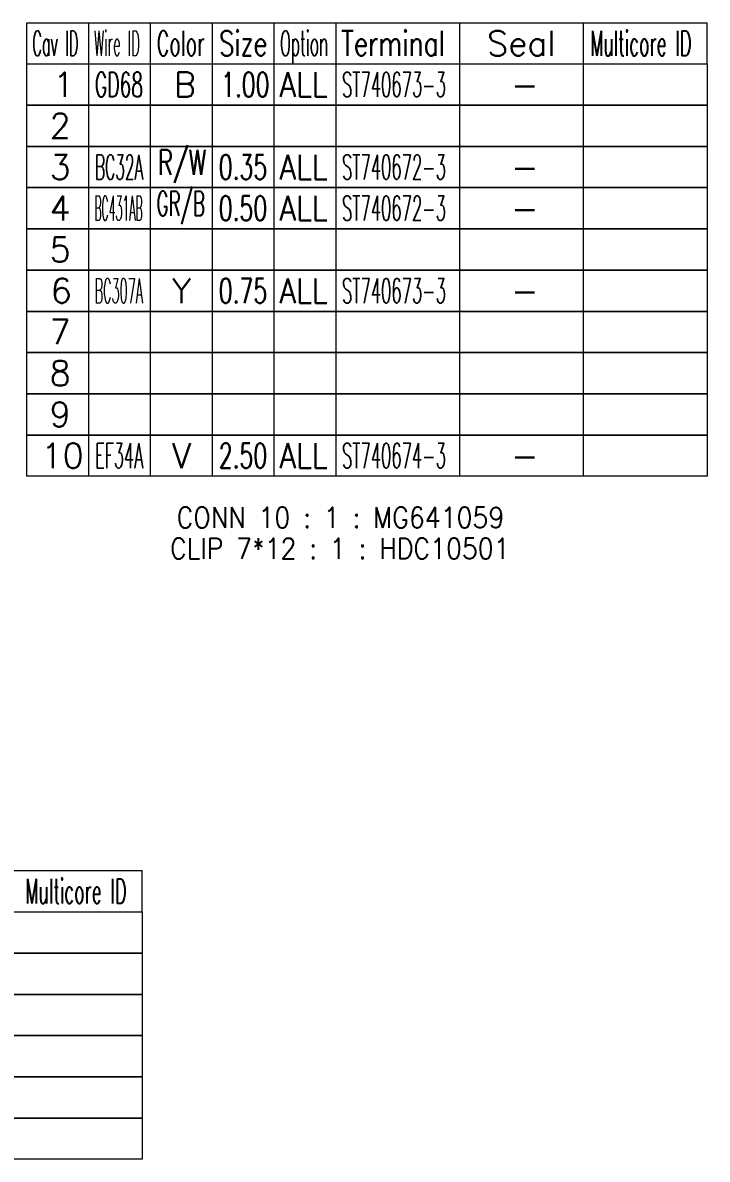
# Model space of a CAD drawing. Header units: inches. Extents: x 47316 to 59086, y 3141 to 11743.
# Drawn here: x 53766.9 to 53849.9, y 6173 to 6310.9 of the extents above; entities that cross this region are included whole.
import ezdxf

# ---------------------------------------------------------------- set-up
doc = ezdxf.new("R2010")
doc.units = ezdxf.units.IN
doc.header["$MEASUREMENT"] = 0
doc.styles.get("Standard").update_dxf_attribs({"font": ''})
doc.styles.get('Standard').set_extended_font_data('SimSun')

msp = doc.modelspace()

# ---------------------------------------------------------------- linework, layer by layer
at = {"color": 0, "linetype": 'Continuous', "lineweight": 15}
for p, q in [((53767.43, 6310.86), (53849.93, 6310.86)), ((53767.43, 6305.86), (53767.43, 6310.86)), ((53767.43, 6305.86), (53849.93, 6305.86)), ((53698.93, 6208.03), (53781.43, 6208.03)), ((53698.93, 6203.03), (53781.43, 6203.03))]:
    msp.add_line(p, q, dxfattribs=at)
at = {"color": 7, "linetype": 'Continuous', "lineweight": 15}
for p, q in [((53774.93, 6305.86), (53774.93, 6310.86)), ((53782.43, 6305.86), (53782.43, 6310.86)), ((53789.93, 6305.86), (53789.93, 6310.86)), ((53797.43, 6305.86), (53797.43, 6310.86)), ((53804.93, 6305.86), (53804.93, 6310.86)), ((53819.93, 6305.86), (53819.93, 6310.86)), ((53834.93, 6305.86), (53834.93, 6310.86)), ((53849.93, 6305.86), (53849.93, 6310.86)), ((53781.43, 6203.03), (53781.43, 6208.03))]:
    msp.add_line(p, q, dxfattribs=at)
at = {"color": 102, "linetype": 'Continuous', "lineweight": 15}
for p, q in [((53774.93, 6300.86), (53774.93, 6305.86)), ((53782.43, 6300.86), (53782.43, 6305.86)), ((53789.93, 6300.86), (53789.93, 6305.86)), ((53797.43, 6300.86), (53797.43, 6305.86)), ((53804.93, 6300.86), (53804.93, 6305.86)), ((53819.93, 6300.86), (53819.93, 6305.86)), ((53834.93, 6300.86), (53834.93, 6305.86)), ((53774.93, 6295.86), (53774.93, 6300.86)), ((53782.43, 6295.86), (53782.43, 6300.86)), ((53789.93, 6295.86), (53789.93, 6300.86)), ((53797.43, 6295.86), (53797.43, 6300.86)), ((53804.93, 6295.86), (53804.93, 6300.86)), ((53819.93, 6295.86), (53819.93, 6300.86)), ((53834.93, 6295.86), (53834.93, 6300.86)), ((53774.93, 6290.86), (53774.93, 6295.86)), ((53782.43, 6290.86), (53782.43, 6295.86)), ((53789.93, 6290.86), (53789.93, 6295.86)), ((53797.43, 6290.86), (53797.43, 6295.86)), ((53804.93, 6290.86), (53804.93, 6295.86)), ((53819.93, 6290.86), (53819.93, 6295.86)), ((53834.93, 6290.86), (53834.93, 6295.86)), ((53774.93, 6285.86), (53774.93, 6290.86)), ((53782.43, 6285.86), (53782.43, 6290.86)), ((53789.93, 6285.86), (53789.93, 6290.86)), ((53797.43, 6285.86), (53797.43, 6290.86)), ((53804.93, 6285.86), (53804.93, 6290.86)), ((53819.93, 6285.86), (53819.93, 6290.86)), ((53834.93, 6285.86), (53834.93, 6290.86)), ((53774.93, 6280.86), (53774.93, 6285.86)), ((53782.43, 6280.86), (53782.43, 6285.86)), ((53789.93, 6280.86), (53789.93, 6285.86)), ((53797.43, 6280.86), (53797.43, 6285.86)), ((53804.93, 6280.86), (53804.93, 6285.86)), ((53819.93, 6280.86), (53819.93, 6285.86)), ((53834.93, 6280.86), (53834.93, 6285.86)), ((53774.93, 6275.86), (53774.93, 6280.86)), ((53782.43, 6275.86), (53782.43, 6280.86)), ((53789.93, 6275.86), (53789.93, 6280.86)), ((53797.43, 6275.86), (53797.43, 6280.86)), ((53804.93, 6275.86), (53804.93, 6280.86)), ((53819.93, 6275.86), (53819.93, 6280.86)), ((53834.93, 6275.86), (53834.93, 6280.86)), ((53774.93, 6270.86), (53774.93, 6275.86)), ((53782.43, 6270.86), (53782.43, 6275.86)), ((53789.93, 6270.86), (53789.93, 6275.86)), ((53797.43, 6270.86), (53797.43, 6275.86)), ((53804.93, 6270.86), (53804.93, 6275.86)), ((53819.93, 6270.86), (53819.93, 6275.86)), ((53834.93, 6270.86), (53834.93, 6275.86)), ((53774.93, 6265.86), (53774.93, 6270.86)), ((53782.43, 6265.86), (53782.43, 6270.86)), ((53789.93, 6265.86), (53789.93, 6270.86)), ((53797.43, 6265.86), (53797.43, 6270.86)), ((53804.93, 6265.86), (53804.93, 6270.86)), ((53819.93, 6265.86), (53819.93, 6270.86)), ((53834.93, 6265.86), (53834.93, 6270.86)), ((53774.93, 6260.86), (53774.93, 6265.86)), ((53782.43, 6260.86), (53782.43, 6265.86)), ((53789.93, 6260.86), (53789.93, 6265.86)), ((53797.43, 6260.86), (53797.43, 6265.86)), ((53804.93, 6260.86), (53804.93, 6265.86)), ((53819.93, 6260.86), (53819.93, 6265.86)), ((53834.93, 6260.86), (53834.93, 6265.86)), ((53774.93, 6255.86), (53774.93, 6260.86)), ((53782.43, 6255.86), (53782.43, 6260.86)), ((53789.93, 6255.86), (53789.93, 6260.86)), ((53797.43, 6255.86), (53797.43, 6260.86)), ((53804.93, 6255.86), (53804.93, 6260.86)), ((53819.93, 6255.86), (53819.93, 6260.86)), ((53834.93, 6255.86), (53834.93, 6260.86))]:
    msp.add_line(p, q, dxfattribs=at)
at = {"color": 0, "linetype": 'Continuous', "lineweight": 15}
for points in [[(53767.43, 6300.86), (53767.43, 6305.86), (53849.93, 6305.86), (53849.93, 6300.86)], [(53767.43, 6295.86), (53767.43, 6300.86), (53849.93, 6300.86), (53849.93, 6295.86)], [(53767.43, 6290.86), (53767.43, 6295.86), (53849.93, 6295.86), (53849.93, 6290.86)], [(53767.43, 6285.86), (53767.43, 6290.86), (53849.93, 6290.86), (53849.93, 6285.86)], [(53767.43, 6280.86), (53767.43, 6285.86), (53849.93, 6285.86), (53849.93, 6280.86)], [(53767.43, 6275.86), (53767.43, 6280.86), (53849.93, 6280.86), (53849.93, 6275.86)], [(53767.43, 6270.86), (53767.43, 6275.86), (53849.93, 6275.86), (53849.93, 6270.86)], [(53767.43, 6265.86), (53767.43, 6270.86), (53849.93, 6270.86), (53849.93, 6265.86)], [(53767.43, 6260.86), (53767.43, 6265.86), (53849.93, 6265.86), (53849.93, 6260.86)], [(53767.43, 6255.86), (53767.43, 6260.86), (53849.93, 6260.86), (53849.93, 6255.86)], [(53698.93, 6198.03), (53698.93, 6203.03), (53781.43, 6203.03), (53781.43, 6198.03)], [(53698.93, 6193.03), (53698.93, 6198.03), (53781.43, 6198.03), (53781.43, 6193.03)], [(53698.93, 6188.03), (53698.93, 6193.03), (53781.43, 6193.03), (53781.43, 6188.03)], [(53698.93, 6183.03), (53698.93, 6188.03), (53781.43, 6188.03), (53781.43, 6183.03)], [(53698.93, 6178.03), (53698.93, 6183.03), (53781.43, 6183.03), (53781.43, 6178.03)], [(53698.93, 6173.03), (53698.93, 6178.03), (53781.43, 6178.03), (53781.43, 6173.03)]]:
    msp.add_lwpolyline(points, close=True, dxfattribs=at)

# ---------------------------------------------------------------- texts
at = {"color": 7, "linetype": 'Continuous', "lineweight": 15, "char_height": 3, "attachment_point": 1}
for s, insert, width in [('\\Fromans.shx;\\W0.4026548673;\\T1.0000000000;\\o\\lWire ID', (53775.55, 6309.86), 6.5), ('\\Fromans.shx;\\W0.7222222222;\\T1.0000000000;\\o\\lSize', (53790.74, 6309.86), 6.5), ('\\Fromans.shx;\\W0.4595959596;\\T1.0000000000;\\o\\lOption', (53798.13, 6309.86), 6.5), ('\\Fromans.shx;\\W0.7480916031;\\T1.0000000000;\\o\\lTerminal', (53805.54, 6309.86), 14), ('\\Fromans.shx;\\W0.5185185185;\\T1.0000000000;\\o\\lMulticore ID', (53835.73, 6309.86), 14), ('\\Fromans.shx;\\W0.4292452830;\\T1.0000000000;\\o\\lCav ID', (53768.11, 6309.86), 6.5), ('\\Fromans.shx;\\W0.5687500000;\\T1.0000000000;\\o\\lColor', (53783.17, 6309.86), 6.5), ('\\Fromans.shx;\\W1.0000000000;\\T1.0000000000;\\o\\lSeal', (53823.22, 6309.86), 9.2857), ('\\Fromans.shx;\\W1.0000000000;\\T1.0000000000;\\o\\l1', (53770.61, 6304.86), 2.8571), ('\\Fromans.shx;\\W1.0000000000;\\T1.0000000000;\\o\\l2', (53770.18, 6299.86), 2.8571), ('\\Fromans.shx;\\W1.0000000000;\\T1.0000000000;\\o\\l3', (53770.18, 6294.86), 2.8571), ('\\Fromans.shx;\\W1.0000000000;\\T1.0000000000;\\o\\l4', (53770.18, 6289.86), 2.8571), ('\\Fromans.shx;\\W1.0000000000;\\T1.0000000000;\\o\\l5', (53770.18, 6284.86), 2.8571), ('\\Fromans.shx;\\W1.0000000000;\\T1.0000000000;\\o\\l6', (53770.32, 6279.86), 2.8571), ('\\Fromans.shx;\\W1.0000000000;\\T1.0000000000;\\o\\l7', (53770.18, 6274.86), 2.8571), ('\\Fromans.shx;\\W1.0000000000;\\T1.0000000000;\\o\\l8', (53770.18, 6269.86), 2.8571), ('\\Fromans.shx;\\W1.0000000000;\\T1.0000000000;\\o\\l9', (53770.18, 6264.86), 2.8571), ('\\Fromans.shx;\\W1.0000000000;\\T1.0000000000;\\o\\l10', (53769.18, 6259.86), 5.7143), ('\\Fromans.shx;\\W0.5185185185;\\T1.0000000000;\\o\\lMulticore ID', (53767.23, 6207.03), 14)]:
    msp.add_mtext(s, dxfattribs=dict(at, insert=insert, width=width))
at = {"color": 21, "linetype": 'Continuous', "lineweight": 15, "char_height": 3, "attachment_point": 1}
for s, insert, width in [('\\Fromans.shx;\\W0.5548780488;\\T1.0000000000;\\o\\lGD68', (53775.67, 6304.86), 6.5), ('\\Fromans.shx;\\W0.6500000000;\\T1.0000000000;\\o\\l1.00', (53790.99, 6304.86), 6.5), ('\\Fromans.shx;\\W0.4851485149;\\T1.0000000000;\\o\\lST740673-3', (53805.64, 6304.86), 14), ('\\Fromans.shx;\\W0.4550000000;\\T1.0000000000;\\o\\lBC32A', (53775.69, 6294.86), 6.5), ('\\Fromans.shx;\\W0.6500000000;\\T1.0000000000;\\o\\l0.35', (53790.71, 6294.86), 6.5), ('\\Fromans.shx;\\W0.4851485149;\\T1.0000000000;\\o\\lST740672-3', (53805.64, 6294.86), 14), ('\\Fromans.shx;\\W0.3226950355;\\T1.0000000000;\\o\\lBC431AB', (53775.61, 6289.86), 6.5), ('\\Fromans.shx;\\W0.6500000000;\\T1.0000000000;\\o\\l0.50', (53790.71, 6289.86), 6.5), ('\\Fromans.shx;\\W0.4851485149;\\T1.0000000000;\\o\\lST740672-3', (53805.64, 6289.86), 14), ('\\Fromans.shx;\\W0.3791666667;\\T1.0000000000;\\o\\lBC307A', (53775.65, 6279.86), 6.5), ('\\Fromans.shx;\\W0.6500000000;\\T1.0000000000;\\o\\l0.75', (53790.71, 6279.86), 6.5), ('\\Fromans.shx;\\W0.4851485149;\\T1.0000000000;\\o\\lST740673-3', (53805.64, 6279.86), 14), ('\\Fromans.shx;\\W0.4789473684;\\T1.0000000000;\\o\\lEF34A', (53775.7, 6259.86), 6.5), ('\\Fromans.shx;\\W0.6500000000;\\T1.0000000000;\\o\\l2.50', (53790.71, 6259.86), 6.5), ('\\Fromans.shx;\\W0.4851485149;\\T1.0000000000;\\o\\lST740674-3', (53805.64, 6259.86), 14)]:
    msp.add_mtext(s, dxfattribs=dict(at, insert=insert, width=width))
at = {"color": 140, "linetype": 'Continuous', "lineweight": 15, "char_height": 3, "attachment_point": 1}
for s, insert, width in [('\\Fromans.shx;\\W1.0000000000;\\T1.0000000000;\\o\\lB', (53785.25, 6304.86), 3), ('\\Fromans.shx;\\W0.8750000000;\\T1.0000000000;\\o\\lALL', (53798.06, 6304.86), 6.5), ('\\Fromans.shx;\\W1.0000000000;\\T1.0000000000;\\o\\l-', (53826.14, 6304.86), 3.7143), ('\\Fromans.shx;\\W0.6791044776;\\T1.0000000000;\\o\\lR/W', (53783.32, 6295.43), 6.5), ('\\Fromans.shx;\\W0.8750000000;\\T1.0000000000;\\o\\lALL', (53798.06, 6294.86), 6.5), ('\\Fromans.shx;\\W1.0000000000;\\T1.0000000000;\\o\\l-', (53826.14, 6294.86), 3.7143), ('\\Fromans.shx;\\W0.5352941176;\\T1.0000000000;\\o\\lGR/B', (53783.16, 6290.43), 6.5), ('\\Fromans.shx;\\W0.8750000000;\\T1.0000000000;\\o\\lALL', (53798.06, 6289.86), 6.5), ('\\Fromans.shx;\\W1.0000000000;\\T1.0000000000;\\o\\l-', (53826.14, 6289.86), 3.7143), ('\\Fromans.shx;\\W1.0000000000;\\T1.0000000000;\\o\\lY', (53785.04, 6279.86), 2.5714), ('\\Fromans.shx;\\W0.8750000000;\\T1.0000000000;\\o\\lALL', (53798.06, 6279.86), 6.5), ('\\Fromans.shx;\\W1.0000000000;\\T1.0000000000;\\o\\l-', (53826.14, 6279.86), 3.7143), ('\\Fromans.shx;\\W1.0000000000;\\T1.0000000000;\\o\\lV', (53785.04, 6259.86), 2.5714), ('\\Fromans.shx;\\W0.8750000000;\\T1.0000000000;\\o\\lALL', (53798.06, 6259.86), 6.5), ('\\Fromans.shx;\\W1.0000000000;\\T1.0000000000;\\o\\l-', (53826.14, 6259.86), 3.7143)]:
    msp.add_mtext(s, dxfattribs=dict(at, insert=insert, width=width))
at = {"color": 42, "linetype": 'Continuous', "lineweight": 15, "char_height": 2.5, "attachment_point": 1}
for s, insert, width in [('\\Fromans.shx;\\W0.9000000000;\\T1.0000000000;\\o\\lCONN 10 : 1 : MG641059', (53785.59, 6252.11), 46.8214), ('\\Fromans.shx;\\W0.9000000000;\\T1.0000000000;\\o\\lCLIP 7*12 : 1 : HDC10501', (53784.79, 6248.36), 48.4286)]:
    msp.add_mtext(s, dxfattribs=dict(at, insert=insert, width=width))

doc.saveas('drawing.dxf')
